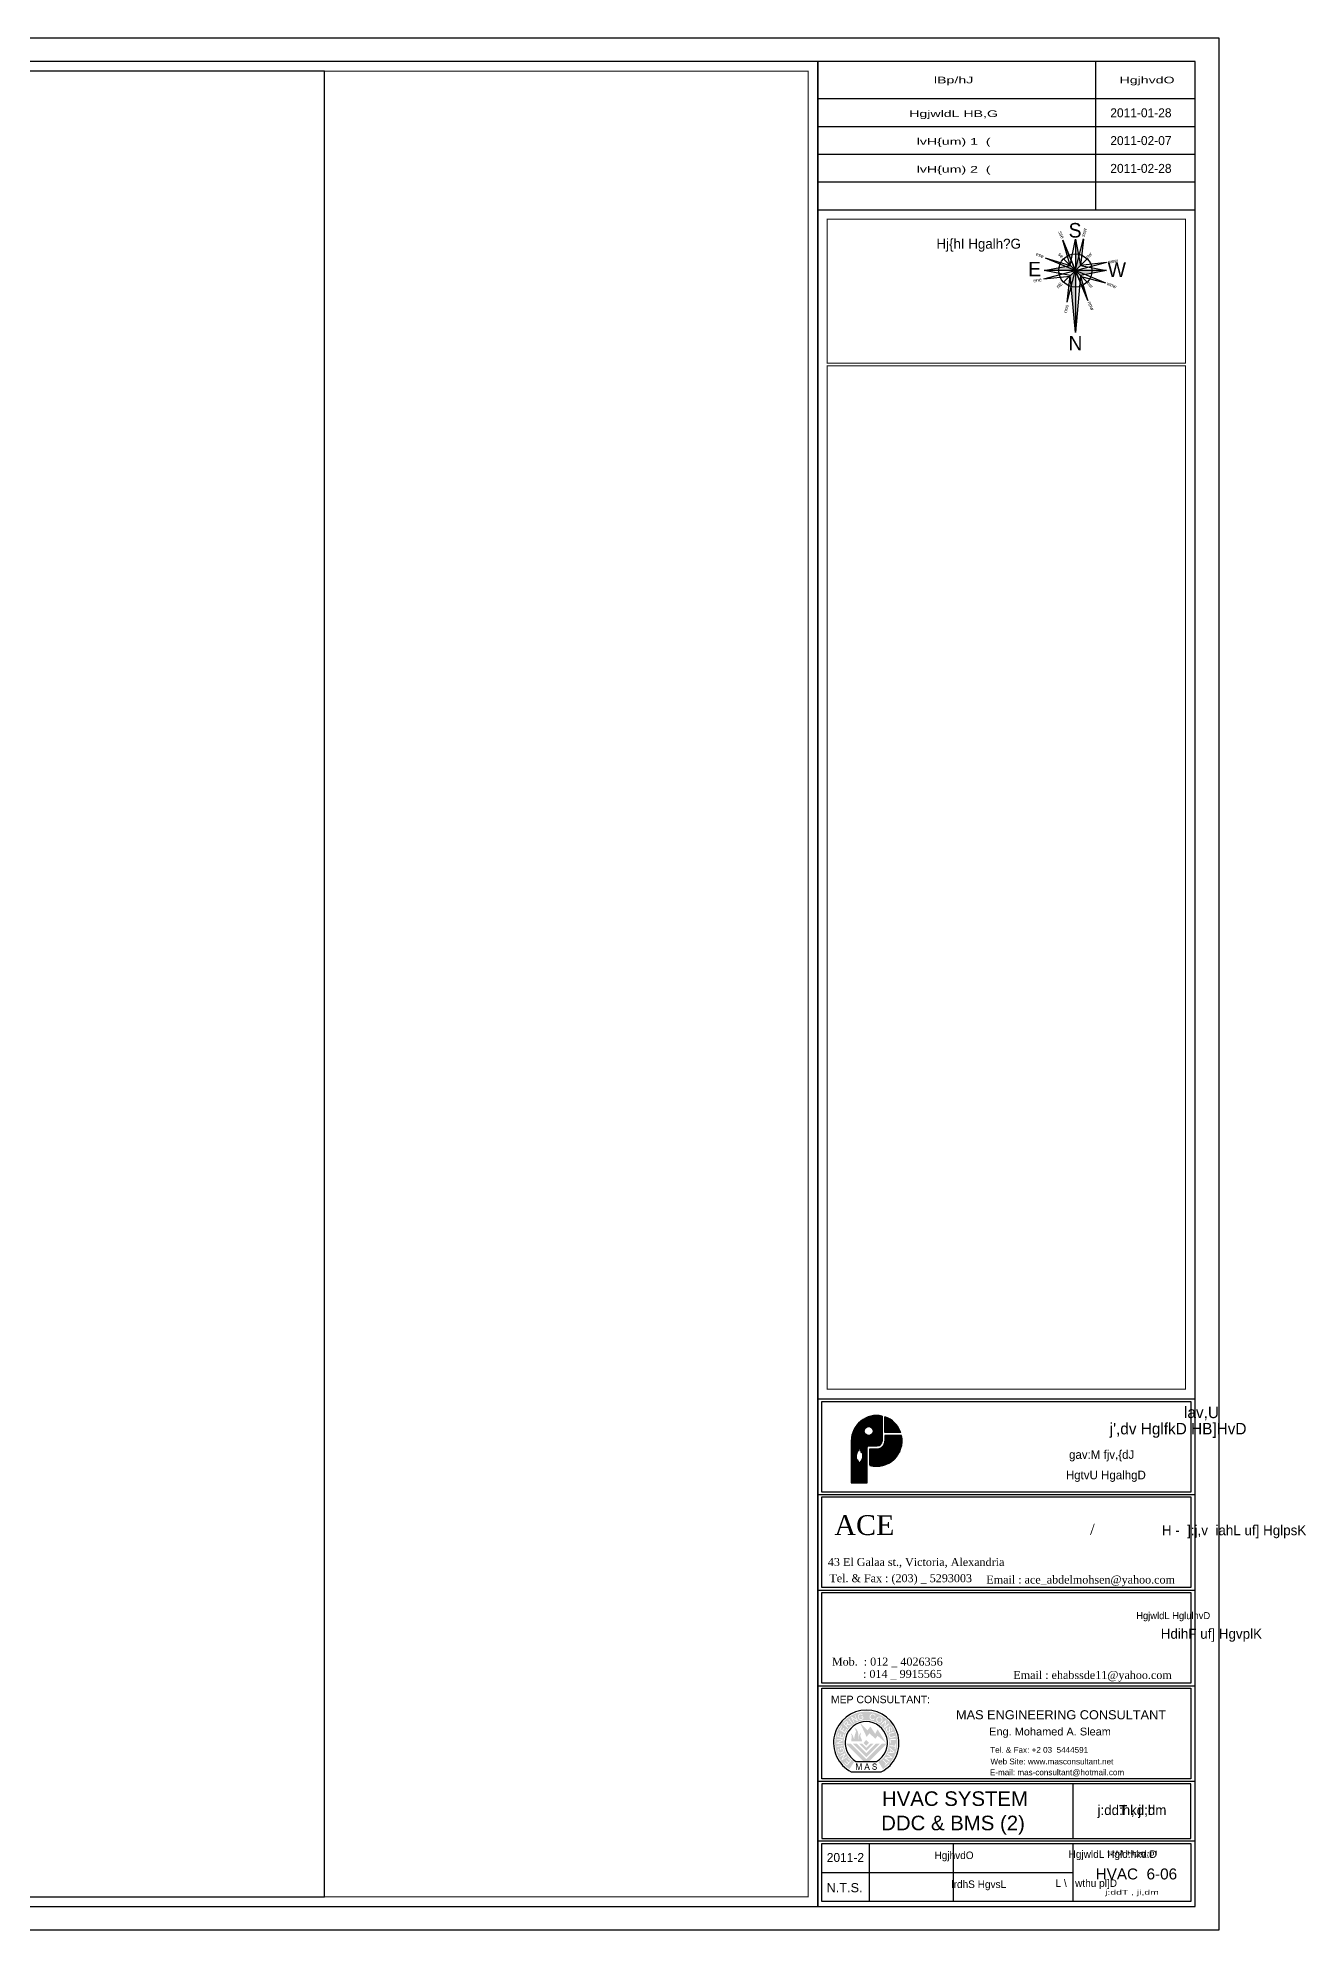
# Model space of a CAD drawing. Extents: x -730 to 2784, y 160 to 852.
# Drawn here: x -688.62 to -663.15, y 280.18 to 318.18 of the extents above; entities that cross this region are included whole.
import ezdxf
from ezdxf.enums import TextEntityAlignment as Align

# ---------------------------------------------------------------- set-up
doc = ezdxf.new("R2010")
doc.units = 0
doc.header["$MEASUREMENT"] = 0
for name, color, linetype in [('00-1-FRAME', 5, 'Continuous'), ('AREA', 30, 'Continuous'), ('ELEV3', 1, 'Continuous'), ('fram', 252, 'Continuous'), ('PATHS', 21, 'Continuous'), ('Text', 42, 'Continuous'), ('WALL', 4, 'Continuous')]:
    doc.layers.add(name, color=color, linetype=linetype)
doc.layers.add('P-SANR-PIPES', color=252, linetype='Continuous', lineweight=35)
doc.styles.add('ARABY', font='sosa.shx')
doc.styles.add('english', font='ARIAL.TTF')
doc.styles.get("Standard").update_dxf_attribs({"font": 'TIMES.TTF'})
doc.styles.add('style1', font='sosa.shx')

# ---------------------------------------------------------------- blocks, each defined once
blk = doc.blocks.new('A$C146F5EAA')
for points in [[(0.894, 0.229), (0.899, 0.229), (0.899, 0.068), (0.923, 0.068), (0.923, 0.28), (0.889, 0.28), (0.843, 0.132), (0.84, 0.121), (0.835, 0.106), (0.831, 0.106), (0.824, 0.13), (0.778, 0.28), (0.739, 0.28), (0.739, 0.068), (0.764, 0.068), (0.764, 0.229), (0.77, 0.229), (0.82, 0.068), (0.843, 0.068)], [(1.313, 0.208), (1.304, 0.227), (1.305, 0.234), (1.319, 0.252), (1.325, 0.254), (1.348, 0.257), (1.351, 0.257), (1.373, 0.252), (1.387, 0.239), (1.394, 0.218), (1.418, 0.22), (1.417, 0.23), (1.409, 0.253), (1.406, 0.256), (1.392, 0.271), (1.372, 0.279), (1.347, 0.282), (1.333, 0.281), (1.312, 0.275), (1.305, 0.272), (1.289, 0.256), (1.285, 0.249), (1.28, 0.225), (1.281, 0.216), (1.289, 0.195), (1.307, 0.18), (1.317, 0.175), (1.342, 0.167), (1.359, 0.163), (1.377, 0.157), (1.392, 0.147), (1.399, 0.128), (1.394, 0.11), (1.393, 0.109), (1.377, 0.097), (1.353, 0.093), (1.345, 0.093), (1.323, 0.099), (1.318, 0.101), (1.303, 0.117), (1.297, 0.14), (1.273, 0.138), (1.275, 0.123), (1.283, 0.101), (1.291, 0.091), (1.307, 0.078), (1.328, 0.071), (1.353, 0.068), (1.369, 0.069), (1.39, 0.076), (1.398, 0.081), (1.414, 0.097), (1.419, 0.106), (1.424, 0.13), (1.421, 0.148), (1.41, 0.167), (1.391, 0.181), (1.376, 0.187), (1.349, 0.194), (1.339, 0.196), (1.32, 0.203)]]:
    blk.add_hatch(color=251).paths.add_polyline_path(points)
h = blk.add_hatch(color=251)
h.paths.add_polyline_path([(1.114, 0.282), (1.086, 0.282), (1.011, 0.068), (1.038, 0.068), (1.06, 0.133), (1.141, 0.133), (1.164, 0.068), (1.194, 0.068)])
h.paths.add_polyline_path([(1.134, 0.156), (1.065, 0.156), (1.1, 0.252)], flags=16)
at = {"layer": 'P-SANR-PIPES'}
h = blk.add_hatch(color=251, dxfattribs=at)
h.paths.add_polyline_path([(0.673, 0.328, -3.427928), (1.477, 0.328), (1.628, 0.092, 3.427928), (0.523, 0.092)])
h.paths.add_polyline_path([(0.443, 0.214), (0.345, 0.304), (0.362, 0.321), (0.441, 0.249), (0.482, 0.293), (0.408, 0.361), (0.424, 0.379), (0.498, 0.311), (0.544, 0.361), (0.462, 0.437), (0.478, 0.454), (0.579, 0.362)], flags=16)
h.paths.add_polyline_path([(0.274, 0.389), (0.261, 0.411), (0.35, 0.579), (0.21, 0.496), (0.198, 0.516), (0.376, 0.622), (0.389, 0.6), (0.3, 0.431), (0.44, 0.514), (0.452, 0.494)], flags=16)
h.paths.add_polyline_path([(0.294, 0.635), (0.27, 0.622), (0.241, 0.615), (0.214, 0.613), (0.188, 0.618), (0.166, 0.629), (0.149, 0.647), (0.137, 0.669), (0.131, 0.697), (0.132, 0.718), (0.139, 0.737), (0.157, 0.756), (0.168, 0.763), (0.181, 0.745), (0.163, 0.729), (0.155, 0.709), (0.154, 0.706), (0.157, 0.685), (0.158, 0.681), (0.168, 0.66), (0.184, 0.646), (0.193, 0.642), (0.213, 0.637), (0.237, 0.639), (0.255, 0.644), (0.279, 0.655), (0.297, 0.669), (0.308, 0.686), (0.312, 0.698), (0.312, 0.72), (0.309, 0.733), (0.299, 0.753), (0.294, 0.758), (0.277, 0.774), (0.272, 0.777), (0.237, 0.765), (0.254, 0.714), (0.232, 0.706), (0.207, 0.78), (0.277, 0.804), (0.297, 0.791), (0.313, 0.775), (0.325, 0.758), (0.331, 0.743), (0.336, 0.72), (0.337, 0.696), (0.329, 0.672), (0.315, 0.652)], flags=16)
h.paths.add_polyline_path([(0.306, 0.854), (0.1, 0.83), (0.097, 0.854), (0.303, 0.878)], flags=16)
h.paths.add_polyline_path([(0.299, 0.917), (0.093, 0.929), (0.094, 0.955), (0.261, 1.045), (0.1, 1.054), (0.101, 1.077), (0.307, 1.066), (0.306, 1.04), (0.138, 0.95), (0.3, 0.941)], flags=16)
h.paths.add_polyline_path([(0.313, 1.105), (0.115, 1.164), (0.154, 1.295), (0.177, 1.288), (0.146, 1.181), (0.206, 1.163), (0.236, 1.263), (0.259, 1.256), (0.229, 1.156), (0.296, 1.137), (0.329, 1.247), (0.353, 1.24)], flags=16)
h.paths.add_polyline_path([(1.607, 0.393), (1.627, 0.412), (1.748, 0.288), (1.798, 0.336), (1.814, 0.32), (1.693, 0.202), (1.677, 0.219), (1.728, 0.268)], flags=16)
h.paths.add_polyline_path([(0.369, 1.282), (0.19, 1.386), (0.259, 1.504), (0.28, 1.492), (0.224, 1.396), (0.279, 1.364), (0.331, 1.454), (0.352, 1.442), (0.3, 1.352), (0.36, 1.317), (0.418, 1.417), (0.44, 1.404)], flags=16)
h.paths.add_polyline_path([(1.671, 0.452), (1.688, 0.477), (1.885, 0.487), (1.751, 0.574), (1.766, 0.598), (1.936, 0.487), (1.92, 0.462), (1.723, 0.451), (1.856, 0.365), (1.841, 0.341)], flags=16)
h.paths.add_polyline_path([(0.464, 1.437), (0.317, 1.583), (0.377, 1.642), (0.4, 1.662), (0.425, 1.668), (0.436, 1.666), (0.462, 1.653), (0.477, 1.632), (0.482, 1.613), (0.478, 1.592), (0.466, 1.572), (0.484, 1.576), (0.507, 1.574), (0.518, 1.571), (0.581, 1.554), (0.559, 1.532), (0.511, 1.545), (0.484, 1.551), (0.461, 1.553), (0.46, 1.553), (0.447, 1.549), (0.437, 1.54), (0.416, 1.519), (0.481, 1.454)], flags=16)
h.paths.add_polyline_path([(1.776, 0.614), (1.787, 0.646), (1.854, 0.65), (1.883, 0.737), (1.832, 0.78), (1.842, 0.809), (2.007, 0.665), (1.997, 0.635)], flags=16)
h.paths.add_polyline_path([(0.399, 1.536), (0.351, 1.584), (0.394, 1.627), (0.41, 1.639), (0.428, 1.642), (0.446, 1.632), (0.456, 1.615), (0.453, 1.595), (0.438, 1.574)], flags=0)
h.paths.add_polyline_path([(0.608, 1.577), (0.488, 1.738), (0.508, 1.752), (0.627, 1.591)], flags=16)
h.paths.add_polyline_path([(1.877, 0.652), (1.901, 0.723), (1.976, 0.658)], flags=0)
h.paths.add_polyline_path([(0.668, 1.618), (0.577, 1.804), (0.599, 1.815), (0.76, 1.713), (0.689, 1.858), (0.71, 1.869), (0.801, 1.683), (0.778, 1.672), (0.618, 1.775), (0.689, 1.629)], flags=16)
h.paths.add_polyline_path([(1.843, 0.854), (1.847, 0.883), (2.024, 0.862), (2.033, 0.933), (2.056, 0.931), (2.036, 0.757), (2.012, 0.76), (2.021, 0.832)], flags=16)
h.paths.add_polyline_path([(1.853, 0.94), (1.846, 1.077), (2.049, 1.088), (2.05, 1.058), (1.872, 1.049), (1.877, 0.942)], flags=16)
h.paths.add_polyline_path([(0.844, 1.728), (0.826, 1.744), (0.811, 1.767), (0.802, 1.793), (0.8, 1.823), (0.802, 1.852), (0.81, 1.874), (0.825, 1.895), (0.845, 1.909), (0.868, 1.917), (0.897, 1.92), (0.918, 1.916), (0.937, 1.904), (0.952, 1.885), (0.957, 1.874), (0.937, 1.863), (0.923, 1.883), (0.906, 1.894), (0.903, 1.895), (0.881, 1.896), (0.877, 1.895), (0.855, 1.888), (0.839, 1.875), (0.833, 1.867), (0.826, 1.847), (0.824, 1.823), (0.826, 1.805), (0.833, 1.779), (0.845, 1.759), (0.86, 1.746), (0.872, 1.74), (0.894, 1.737), (0.907, 1.738), (0.927, 1.745), (0.934, 1.749), (0.951, 1.763), (0.955, 1.768), (0.948, 1.805), (0.896, 1.795), (0.892, 1.818), (0.968, 1.833), (0.982, 1.76), (0.965, 1.742), (0.948, 1.728), (0.929, 1.719), (0.913, 1.715), (0.89, 1.713), (0.866, 1.716)], flags=16)
h.paths.add_polyline_path([(1.825, 1.16), (1.815, 1.187), (1.81, 1.216), (1.812, 1.241), (1.821, 1.261), (1.831, 1.273), (1.85, 1.284), (1.875, 1.293), (1.879, 1.294), (1.991, 1.325), (1.999, 1.297), (1.886, 1.267), (1.861, 1.257), (1.856, 1.254), (1.839, 1.237), (1.837, 1.228), (1.836, 1.203), (1.838, 1.196), (1.849, 1.169), (1.865, 1.154), (1.867, 1.154), (1.887, 1.15), (1.914, 1.155), (1.916, 1.155), (2.029, 1.186), (2.037, 1.158), (1.924, 1.128), (1.897, 1.122), (1.88, 1.122), (1.857, 1.128), (1.84, 1.141)], flags=16)
h.paths.add_polyline_path([(1.747, 1.34), (1.739, 1.355), (1.73, 1.382), (1.727, 1.406), (1.731, 1.428), (1.736, 1.44), (1.751, 1.457), (1.764, 1.465), (1.776, 1.442), (1.759, 1.425), (1.753, 1.403), (1.753, 1.398), (1.757, 1.373), (1.761, 1.365), (1.775, 1.341), (1.792, 1.33), (1.794, 1.329), (1.812, 1.331), (1.826, 1.346), (1.827, 1.364), (1.824, 1.386), (1.82, 1.405), (1.816, 1.433), (1.815, 1.446), (1.821, 1.47), (1.838, 1.49), (1.868, 1.495), (1.898, 1.481), (1.916, 1.458), (1.922, 1.444), (1.931, 1.417), (1.933, 1.393), (1.926, 1.371), (1.909, 1.352), (1.901, 1.347), (1.888, 1.371), (1.904, 1.385), (1.909, 1.405), (1.903, 1.43), (1.902, 1.433), (1.888, 1.456), (1.883, 1.461), (1.862, 1.468), (1.855, 1.467), (1.842, 1.45), (1.841, 1.441), (1.844, 1.418), (1.847, 1.407), (1.853, 1.377), (1.854, 1.359), (1.851, 1.334), (1.839, 1.315), (1.825, 1.307), (1.798, 1.301), (1.767, 1.316)], flags=16)
h.paths.add_polyline_path([(1.229, 1.727), (1.209, 1.741), (1.195, 1.758), (1.187, 1.778), (1.184, 1.792), (1.183, 1.815), (1.188, 1.841), (1.199, 1.869), (1.213, 1.888), (1.23, 1.902), (1.25, 1.911), (1.263, 1.915), (1.288, 1.915), (1.314, 1.911), (1.34, 1.899), (1.361, 1.883), (1.374, 1.859), (1.38, 1.83), (1.35, 1.832), (1.345, 1.856), (1.334, 1.875), (1.314, 1.887), (1.308, 1.889), (1.283, 1.894), (1.26, 1.89), (1.242, 1.879), (1.235, 1.871), (1.222, 1.85), (1.217, 1.837), (1.211, 1.81), (1.212, 1.787), (1.219, 1.768), (1.226, 1.759), (1.246, 1.744), (1.258, 1.738), (1.282, 1.735), (1.302, 1.739), (1.32, 1.751), (1.333, 1.767), (1.357, 1.752), (1.341, 1.733), (1.318, 1.716), (1.29, 1.711), (1.265, 1.713), (1.253, 1.716)], flags=16)
h.paths.add_polyline_path([(1.682, 1.441), (1.662, 1.462), (1.7, 1.656), (1.583, 1.548), (1.564, 1.568), (1.713, 1.706), (1.733, 1.684), (1.695, 1.491), (1.812, 1.599), (1.831, 1.578)], flags=16)
h.paths.add_polyline_path([(1.433, 1.648), (1.418, 1.667), (1.416, 1.671), (1.408, 1.693), (1.404, 1.718), (1.406, 1.746), (1.413, 1.768), (1.426, 1.792), (1.447, 1.809), (1.469, 1.819), (1.494, 1.824), (1.506, 1.824), (1.532, 1.821), (1.558, 1.812), (1.579, 1.797), (1.595, 1.778), (1.604, 1.754), (1.608, 1.727), (1.606, 1.698), (1.597, 1.672), (1.582, 1.651), (1.561, 1.634), (1.534, 1.624), (1.508, 1.62), (1.48, 1.623), (1.455, 1.632)], flags=16)
h.paths.add_polyline_path([(1.47, 1.651), (1.452, 1.666), (1.445, 1.674), (1.436, 1.695), (1.433, 1.72), (1.434, 1.735), (1.439, 1.759), (1.449, 1.777), (1.46, 1.787), (1.48, 1.798), (1.506, 1.802), (1.521, 1.8), (1.544, 1.792), (1.554, 1.786), (1.568, 1.77), (1.576, 1.748), (1.579, 1.723), (1.578, 1.71), (1.573, 1.686), (1.561, 1.667), (1.552, 1.658), (1.531, 1.647), (1.506, 1.643), (1.493, 1.644)], flags=0)
h = blk.add_hatch(color=1, dxfattribs=at)
h.paths.add_polyline_path([(1.213, 1.492), (1.114, 1.369), (0.868, 1.62), (1.087, 1.155), (1.181, 1.271), (1.372, 1.092), (1.45, 1.188), (1.733, 0.949), (1.448, 1.402), (1.371, 1.255)])
edge = h.paths.add_edge_path()
edge.add_ellipse((0.703, 0.994), major_axis=(0, 0.255), ratio=0.9, start_angle=273.35819, end_angle=306.66719)
edge.add_ellipse((1.012, 1.21), major_axis=(0, 0.153), ratio=0.9, start_angle=52.21433, end_angle=114.64389, ccw=False)
edge.add_ellipse((1.074, 1.094), major_axis=(0, 0.282), ratio=0.9, start_angle=42.16081, end_angle=85.55703)
edge.add_line((0.821, 1.116), (0.821, 1.066))
edge.add_line((0.821, 1.066), (0.813, 1.095))
edge.add_line((0.813, 1.095), (0.813, 1.234))
edge.add_ellipse((0.584, 1.234), major_axis=(0, 0.255), ratio=0.9, start_angle=270, end_angle=336.74067)
edge.add_ellipse((0.511, 1.276), major_axis=(0, 0.264), ratio=0.9, start_angle=291.48798, end_angle=316.58504, ccw=False)
edge.add_ellipse((0.697, 1.357), major_axis=(0, 0.0425), ratio=0.9, start_angle=268.94648, end_angle=291.48798, ccw=False)
edge.add_ellipse((0.463, 1.362), major_axis=(0, 0.302), ratio=0.9, start_angle=244.21325, end_angle=268.94648, ccw=False)
edge.add_ellipse((0.966, 1.099), major_axis=(0, 0.316), ratio=0.9, start_angle=65.31175, end_angle=96.45622)
edge.add_ellipse((0.804, 1.169), major_axis=(0, 0.17), ratio=0.9, start_angle=107.88661, end_angle=128.23416, ccw=False)
edge.add_ellipse((0.404, 1.055), major_axis=(0, 0.289), ratio=0.9, start_angle=282.20094, end_angle=319.61348)
edge.add_ellipse((0.335, 1.157), major_axis=(0, 0.289), ratio=0.9, start_angle=256.39006, end_angle=294.12631, ccw=False)
edge.add_ellipse((0.865, 1.015), major_axis=(0, 0.316), ratio=0.9, start_angle=76.39006, end_angle=91.13883)
edge.add_line((0.58, 1.009), (0.932, 1.009))
h = blk.add_hatch(color=136, dxfattribs=at)
h.paths.add_polyline_path([(1.167, 0.958), (1.075, 1.05), (0.984, 0.958), (1.075, 0.867)])
h.paths.add_polyline_path([(1.32, 0.936), (1.215, 0.936), (1.075, 0.796), (0.935, 0.936), (0.831, 0.936), (1.075, 0.692)], flags=16)
h.paths.add_polyline_path([(1.521, 0.936), (1.394, 0.936), (1.075, 0.617), (0.757, 0.936), (0.629, 0.936), (1.075, 0.49)], flags=17)
h.paths.add_polyline_path([(1.757, 0.936), (1.593, 0.936), (1.075, 0.419), (0.558, 0.936), (0.393, 0.936), (0.98, 0.349), (1.17, 0.349)])
at = {"color": 7, "lineweight": 25}
for p, q in [((0.736, 0.349), (1.414, 0.349)), ((0.583, 0), (1.568, 0))]:
    blk.add_line(p, q, dxfattribs=at)
for radius, start, end in [(1.077, 297.20834, 242.79166), (0.697, 299.09436, 240.90564)]:
    blk.add_arc((1.075, 0.958), radius, start, end, dxfattribs=at)
blk = doc.blocks.new('A$C4B4E3A78')
at = {"layer": 'PATHS'}
h = blk.add_hatch(color=256, dxfattribs=at)
h.paths.add_polyline_path([(-0.334, 0, -0.044061), (-0.329, 0.059), (-0.626, 0)])
h.paths.add_polyline_path([(0, 0), (-0.103, 0.103), (-0.329, 0.059, 0.044061), (-0.334, 0)])
h.paths.add_polyline_path([(0, 0.334, -0.044061), (0.059, 0.329), (0, 0.626)])
h.paths.add_polyline_path([(0, 0), (0.103, 0.103), (0.059, 0.329, 0.044061), (0, 0.334)])
h.paths.add_polyline_path([(0.334, 0, -0.044061), (0.329, -0.059), (0.626, 0)])
h.paths.add_polyline_path([(0, 0), (0.103, -0.103), (0.329, -0.059, 0.044061), (0.334, 0)])
h.paths.add_polyline_path([(0, -0.334, -0.063049), (-0.083, -0.324), (0, -1.249)])
h.paths.add_polyline_path([(-0.083, -0.324, 0.063049), (0, -0.334), (0, 0), (-0.103, -0.103)])
at = {"layer": 'AREA', "linetype": 'ByBlock'}
for p, q in [((-0.103, 0.103), (-0.251, 0.606)), ((0.163, 0.628), (0.103, 0.103)), ((-0.606, 0.251), (-0.103, 0.103)), ((0.628, 0.163), (0.103, 0.103)), ((-0.635, -0.165), (-0.102, -0.117)), ((-0.165, -0.635), (-0.103, -0.103)), ((0.118, -0.118), (0.606, -0.251))]:
    blk.add_line(p, q, dxfattribs=at)
at = {"layer": 'PATHS', "color": 2}
for p, q in [((-0.251, 0.606), (0.251, -0.606)), ((0.251, -0.606), (-0.251, 0.606)), ((-0.165, -0.635), (0.165, 0.635)), ((-0.635, -0.165), (0.635, 0.165)), ((-0.606, 0.251), (0.606, -0.251)), ((0.249, -0.6), (0.103, -0.103))]:
    blk.add_line(p, q, dxfattribs=at)
at = {"layer": 'PATHS'}
for p, q in [((-0.103, 0.103), (0, 0.626)), ((0, 0.626), (0, -1.249)), ((0, 0.626), (0.103, 0.103)), ((-0.626, 0), (-0.103, 0.103)), ((0, 0), (-0.236, 0.236)), ((0, 0), (0.236, 0.236)), ((0.103, 0.103), (0.626, 0)), ((0.626, 0), (-0.626, 0)), ((-0.103, -0.103), (-0.626, 0)), ((0, 0), (-0.236, -0.236)), ((0, -1.249), (-0.103, -0.103)), ((0, 0), (0.236, -0.236)), ((0.103, -0.103), (0, -1.249)), ((0.626, 0), (0.103, -0.103))]:
    blk.add_line(p, q, dxfattribs=at)
blk.add_circle((0, 0), 0.334, dxfattribs=at)
at = {"layer": 'PATHS', "color": 2, "char_height": 0.0729, "width": 0.15156}
for s, insert, attachment_point, rotation in [('{\\fAlgerian|b0|i0|c0|p82;sse}', (-0.276, 0.804), 1, 292.5), ('{\\fAlgerian|b0|i0|c0|p82;ssw}', (0.117, 0.687), 1, 75.4238), ('{\\fAlgerian|b0|i0|c0|p82;ese}', (-0.775, 0.372), 1, 337.5), ('{\\fAlgerian|b0|i0|c0|p82;wsw}', (0.665, 0.136), 7, 8.5552), ('{\\fAlgerian|b0|i0|c0|p82;ene}', (-0.839, -0.242), 7, 8.5552), ('{\\fAlgerian|b0|i0|c0|p82;wnw}', (0.651, -0.219), 1, 337.5), ('{\\fAlgerian|b0|i0|c0|p82;nne}', (-0.242, -0.84), 1, 75.4238), ('{\\fAlgerian|b0|i0|c0|p82;nnw}', (0.311, -0.611), 1, 292.5)]:
    blk.add_mtext(s, dxfattribs=dict(at, insert=insert, attachment_point=attachment_point, rotation=rotation))
at = {"layer": 'PATHS', "char_height": 0.2916, "width": 0.60625, "attachment_point": 1}
for s, insert in [('{\\fAlgerian|b0|i0|c0|p82;S}', (-0.136, 0.953)), ('{\\fAlgerian|b0|i0|c0|p82;E}', (-0.949, 0.173)), ('{\\fAlgerian|b0|i0|c0|p82;W}', (0.648, 0.162)), ('{\\fAlgerian|b0|i0|c0|p82;N}', (-0.14, -1.313))]:
    blk.add_mtext(s, dxfattribs=dict(at, insert=insert))
at = {"layer": 'PATHS', "color": 5, "char_height": 0.0729, "width": 0.15156, "attachment_point": 1}
for s, insert, rotation in [('{\\fAlgerian|b0|i0|c0|p82;se}', (-0.307, 0.367), 315), ('{\\fAlgerian|b0|i0|c0|p82;sw}', (0.202, 0.284), 45), ('{\\fAlgerian|b0|i0|c0|p82;nE}', (-0.39, -0.315), 45), ('{\\fAlgerian|b0|i0|c0|p82;nw}', (0.276, -0.217), 315)]:
    blk.add_mtext(s, dxfattribs=dict(at, insert=insert, rotation=rotation))

msp = doc.modelspace()

# ---------------------------------------------------------------- hatches: boundary and pattern name
at = {"layer": 'ELEV3', "linetype": 'Continuous'}
h = msp.add_hatch(dxfattribs=at)
h.set_pattern_fill('ANSI31', color=256, scale=0.0768, style=0)
h.set_pattern_definition([(45, (-890.07855, 145.770295), (-0.0067882251, 0.0067882251), [])])
h.paths.add_polyline_path([(-671.611, 290.485), (-671.611, 290.171), (-671.294, 290.171, 0.229971)])
h.paths.add_polyline_path([(-671.277, 290.111), (-671.611, 290.111), (-671.611, 289.998), (-671.265, 289.998, 0.056005)])
h.paths.add_polyline_path([(-671.265, 289.998), (-671.611, 289.998), (-671.611, 289.824), (-671.428, 289.628, 0.206198)])
h.paths.add_polyline_path([(-671.611, 289.998), (-671.611, 289.998, -0.215736), (-671.665, 289.88), (-671.611, 289.824)])
h.paths.add_polyline_path([(-671.665, 289.88, -0.182196), (-671.768, 289.842), (-671.912, 289.842), (-671.912, 289.51, 0.260658), (-671.428, 289.628)])
h.paths.add_polyline_path([(-671.668, 290.5, 0.247453), (-672.126, 290.372), (-672.009, 290.248, -0.734653), (-671.846, 290.197, -0.262539), (-671.889, 290.12), (-671.703, 289.921, 0.220587), (-671.668, 289.998)])
h.paths.add_polyline_path([(-671.889, 290.12, -0.584109), (-672.025, 290.197, -0.152968), (-672.009, 290.248), (-672.126, 290.372, 0.206183), (-672.286, 290.001), (-672.286, 289.705), (-672.192, 289.7), (-672.192, 289.715), (-672.191, 289.715), (-672.188, 289.716), (-672.188, 289.724), (-672.187, 289.727), (-672.183, 289.729), (-672.183, 289.738), (-672.182, 289.744), (-672.177, 289.746), (-672.175, 289.751), (-672.175, 289.758), (-672.173, 289.764), (-672.17, 289.766), (-672.17, 289.82), (-672.158, 289.82), (-672.152, 289.816), (-672.148, 289.809), (-672.143, 289.804), (-672.141, 289.797), (-672.133, 289.804), (-672.131, 289.809), (-672.134, 289.814), (-672.139, 289.82), (-672.136, 289.822), (-672.133, 289.825), (-672.135, 289.826), (-672.136, 289.833), (-672.132, 289.837), (-672.132, 289.848), (-672.137, 289.853), (-672.137, 289.882), (-672.125, 289.882), (-672.109, 289.868), (-672.111, 289.857), (-672.106, 289.854), (-672.101, 289.849), (-672.1, 289.834), (-672.097, 289.833), (-672.097, 289.814), (-672.095, 289.816), (-672.092, 289.809), (-672.092, 289.803), (-672.088, 289.8), (-672.088, 289.766), (-672.084, 289.765), (-672.08, 289.766), (-672.077, 289.772), (-672.072, 289.773), (-672.068, 289.769), (-672.064, 289.766), (-672.064, 289.76), (-672.06, 289.757), (-672.06, 289.746), (-672.055, 289.745), (-672.055, 289.694), (-671.968, 289.69), (-671.968, 289.873, -0.414214), (-671.943, 289.898), (-671.768, 289.898, 0.177416), (-671.703, 289.921)])
h.paths.add_polyline_path([(-671.968, 289.69), (-672.055, 289.694), (-672.055, 289.667), (-672.06, 289.647), (-672.072, 289.623), (-672.083, 289.606), (-672.093, 289.592), (-672.099, 289.58), (-672.107, 289.569), (-672.114, 289.554), (-672.129, 289.553), (-672.131, 289.56), (-672.136, 289.562), (-672.138, 289.572), (-672.141, 289.574), (-672.145, 289.583), (-672.15, 289.584), (-672.151, 289.594), (-672.156, 289.595), (-672.157, 289.603), (-672.172, 289.618), (-672.173, 289.625), (-672.18, 289.629), (-672.181, 289.634), (-672.184, 289.636), (-672.185, 289.641), (-672.187, 289.644), (-672.188, 289.648), (-672.192, 289.649), (-672.192, 289.7), (-672.286, 289.705), (-672.286, 289.158), (-671.968, 289.158)])

# ---------------------------------------------------------------- linework, layer by layer
msp.add_lwpolyline([(-719.527, 280.844), (-682.864, 280.844), (-682.864, 317.506), (-719.527, 317.506)], close=True)
at = {"layer": '00-1-FRAME'}
msp.add_line((-672.926, 283.164), (-665.384, 283.164), dxfattribs=at)
at = {"layer": 'fram'}
for p, q in [((-665.384, 317.698), (-729.43, 317.698)), ((-672.961, 317.698), (-672.961, 280.652)), ((-667.381, 317.698), (-667.381, 314.723)), ((-665.384, 280.652), (-665.384, 317.698)), ((-672.961, 316.954), (-665.384, 316.954)), ((-672.961, 316.396), (-665.384, 316.396)), ((-672.961, 315.839), (-665.384, 315.839)), ((-672.961, 315.281), (-665.384, 315.281)), ((-672.961, 314.723), (-665.384, 314.723)), ((-672.961, 290.844), (-665.384, 290.844)), ((-672.961, 288.924), (-665.384, 288.924)), ((-672.961, 287.004), (-665.384, 287.004)), ((-672.961, 285.084), (-665.384, 285.084)), ((-672.961, 283.164), (-665.384, 283.164)), ((-672.961, 281.969), (-665.384, 281.969)), ((-729.43, 280.652), (-665.384, 280.652))]:
    msp.add_line(p, q, dxfattribs=at)
at = {"layer": 'fram', "color": 5}
for p, q in [((-672.876, 290.794), (-665.469, 290.794)), ((-672.876, 288.974), (-672.876, 290.794)), ((-665.469, 290.794), (-665.469, 288.974)), ((-665.469, 288.974), (-672.876, 288.974)), ((-672.876, 288.874), (-665.469, 288.874)), ((-672.876, 287.054), (-672.876, 288.874)), ((-665.469, 288.874), (-665.469, 287.054)), ((-665.469, 287.054), (-672.876, 287.054)), ((-672.876, 286.954), (-665.469, 286.954)), ((-672.876, 285.134), (-672.876, 286.954)), ((-665.469, 286.954), (-665.469, 285.134)), ((-665.469, 285.134), (-672.876, 285.134)), ((-672.876, 285.034), (-665.469, 285.034)), ((-672.876, 283.214), (-672.876, 285.034)), ((-665.469, 285.034), (-665.469, 283.214)), ((-665.469, 283.214), (-672.876, 283.214)), ((-672.876, 283.114), (-672.876, 282.019)), ((-665.469, 283.114), (-672.876, 283.114)), ((-667.833, 282.019), (-667.833, 283.114)), ((-665.469, 282.019), (-665.469, 283.114)), ((-672.876, 282.019), (-665.469, 282.019)), ((-672.876, 281.914), (-665.469, 281.914)), ((-672.876, 280.752), (-672.876, 281.914)), ((-671.921, 280.752), (-671.921, 281.914)), ((-670.234, 280.752), (-670.234, 281.914)), ((-667.833, 280.752), (-667.833, 281.914)), ((-665.469, 281.914), (-665.469, 280.752)), ((-672.876, 281.333), (-667.833, 281.333)), ((-665.469, 280.752), (-672.876, 280.752))]:
    msp.add_line(p, q, dxfattribs=at)
at = {"layer": 'fram'}
for points in [[(-729.907, 318.175), (-664.907, 318.175), (-664.907, 280.175), (-729.907, 280.175)], [(-672.961, 317.698), (-729.43, 317.698), (-729.43, 280.652), (-672.961, 280.652)]]:
    msp.add_lwpolyline(points, close=True, dxfattribs=at)
at = {"layer": 'WALL', "linetype": 'Continuous'}
for p, q in [((-671.668, 290.5), (-671.668, 289.998)), ((-671.611, 290.171), (-671.611, 290.485)), ((-672.286, 290.001), (-672.286, 289.158)), ((-671.294, 290.171), (-671.611, 290.171)), ((-671.611, 290.111), (-671.611, 289.998)), ((-671.277, 290.111), (-671.611, 290.111)), ((-671.968, 289.158), (-671.968, 289.873)), ((-671.943, 289.898), (-671.768, 289.898)), ((-671.912, 289.842), (-671.768, 289.842)), ((-671.912, 289.51), (-671.912, 289.842)), ((-672.286, 289.158), (-671.968, 289.158))]:
    msp.add_line(p, q, dxfattribs=at)
at = {"layer": 'WALL', "color": 252, "linetype": 'Continuous'}
msp.add_lwpolyline([(-673.153, 317.506, 0.0192, 0.0192, 0), (-729.238, 317.506, 0.0192, 0.0192, 0), (-729.238, 280.844, 0.0192, 0.0192, 0), (-673.153, 280.844, 0.0192, 0.0192, 0)], format="xyseb", close=True, dxfattribs=at)
msp.add_lwpolyline([(-673.153, 317.506, 0.0192, 0.0192, 0), (-729.238, 317.506, 0.0192, 0.0192, 0), (-729.238, 280.844, 0.0192, 0.0192, 0), (-673.153, 280.844, 0.0192, 0.0192, 0)], format="xyseb", close=True, dxfattribs=at)
at = {"layer": 'WALL', "linetype": 'Continuous'}
msp.add_lwpolyline([(-673.153, 317.506, 0.0192, 0.0192, 0), (-729.238, 317.506, 0.0192, 0.0192, 0), (-729.238, 280.844, 0.0192, 0.0192, 0), (-673.153, 280.844, 0.0192, 0.0192, 0)], format="xyseb", close=True, dxfattribs=at)
at = {"layer": 'WALL', "linetype": 'Continuous', "const_width": 0.02}
for points in [[(-665.576, 314.531), (-672.769, 314.531), (-672.769, 311.643), (-665.576, 311.643)], [(-665.576, 311.586), (-672.769, 311.586), (-672.769, 291.036), (-665.576, 291.036)]]:
    msp.add_lwpolyline(points, close=True, dxfattribs=at)
at = {"layer": 'WALL', "linetype": 'Continuous'}
msp.add_lwpolyline([(-672.114, 289.554), (-672.107, 289.569), (-672.099, 289.58), (-672.093, 289.592), (-672.083, 289.606), (-672.072, 289.623), (-672.06, 289.647), (-672.055, 289.667), (-672.055, 289.745), (-672.06, 289.746), (-672.06, 289.757), (-672.064, 289.76), (-672.064, 289.766), (-672.068, 289.769), (-672.072, 289.773), (-672.077, 289.772), (-672.08, 289.766), (-672.084, 289.765), (-672.088, 289.766), (-672.088, 289.8), (-672.092, 289.803), (-672.092, 289.809), (-672.095, 289.816), (-672.097, 289.814), (-672.097, 289.833), (-672.1, 289.834), (-672.101, 289.849), (-672.106, 289.854), (-672.111, 289.857), (-672.109, 289.868), (-672.125, 289.882), (-672.136, 289.882), (-672.137, 289.881), (-672.137, 289.853), (-672.132, 289.848), (-672.132, 289.837), (-672.136, 289.833), (-672.135, 289.826), (-672.133, 289.825), (-672.136, 289.822), (-672.139, 289.82), (-672.134, 289.814), (-672.131, 289.809), (-672.133, 289.804), (-672.141, 289.797), (-672.143, 289.804), (-672.148, 289.809), (-672.152, 289.816), (-672.158, 289.82), (-672.17, 289.82), (-672.17, 289.766), (-672.173, 289.764), (-672.175, 289.758), (-672.175, 289.751), (-672.177, 289.746), (-672.182, 289.744), (-672.183, 289.738), (-672.183, 289.729), (-672.187, 289.727), (-672.188, 289.724), (-672.188, 289.716), (-672.191, 289.715), (-672.192, 289.715), (-672.192, 289.649), (-672.188, 289.648), (-672.187, 289.644), (-672.185, 289.641), (-672.184, 289.636), (-672.181, 289.634), (-672.18, 289.629), (-672.173, 289.625), (-672.172, 289.618), (-672.157, 289.603), (-672.156, 289.595), (-672.151, 289.594), (-672.15, 289.584), (-672.145, 289.583), (-672.141, 289.574), (-672.138, 289.572), (-672.136, 289.562), (-672.131, 289.56), (-672.129, 289.553)], close=True, dxfattribs=at)
msp.add_circle((-671.936, 290.197), 0.0898, dxfattribs=at)
for centre, radius, start, end in [((-671.776, 290.001), 0.51, 77.8041, 180), ((-671.776, 290.001), 0.51, 19.4392, 71.244), ((-671.776, 290.001), 0.51, 254.5327, 12.3968), ((-671.768, 289.998), 0.0998, 270, 0), ((-671.768, 289.998), 0.156, 270, 0), ((-671.943, 289.873), 0.025, 90, 180)]:
    msp.add_arc(centre, radius, start, end, dxfattribs=at)

# ---------------------------------------------------------------- block references
at = {"layer": 'PATHS', "linetype": 'Continuous'}
msp.add_blockref('A$C4B4E3A78', (-667.787, 313.504), dxfattribs=at)
at = {"layer": 'Text', "xscale": 0.6102990404071988, "yscale": 0.6102990404070852, "zscale": 0.6102990404071856}
msp.add_blockref('A$C146F5EAA', (-672.642, 283.352), dxfattribs=at)

# ---------------------------------------------------------------- texts
at = {"layer": 'Text', "style": 'ARABY', "width": 1.591542}
for s, height, p in [('lBp/hJ', 0.1334, (-670.232, 317.395)), ('HgjhvdO', 0.1334, (-666.347, 317.395)), ('tzM Hgg,pI', 0.0979, (-666.642, 281.773)), ('j:ddT , ji,dm', 0.09788, (-666.65, 280.984))]:
    msp.add_text(s, height=height, dxfattribs=at).set_placement(p, align=Align.TOP_CENTER)
at = {"layer": 'Text', "color": 5, "style": 'ARABY', "width": 1.591542}
for s, p in [('HgjwldL HB,G', (-670.232, 316.719)), ('lvH{um) 1  (', (-670.232, 316.161)), ('lvH{um) 2  (', (-670.232, 315.603))]:
    msp.add_text(s, height=0.1334, dxfattribs=at).set_placement(p, align=Align.TOP_CENTER)
at = {"layer": 'Text', "color": 5, "style": 'style1'}
for s, p in [('2011-01-28', (-667.085, 316.58)), ('2011-02-07', (-667.085, 316.022)), ('2011-02-28', (-667.085, 315.464))]:
    msp.add_text(s, height=0.1797, dxfattribs=at).set_placement(p)
at = {"layer": 'Text'}
for s, height, style, p in [('Hj{hI Hgalh?G', 0.2, 'style1', (-670.576, 313.941)), ('MEP CONSULTANT:', 0.15, 'english', (-672.695, 284.733)), ('MAS ENGINEERING CONSULTANT', 0.183, 'english', (-670.184, 284.409)), ('HVAC SYSTEM ', 0.2928, 'english', (-671.67, 282.67)), (' DDC & BMS (2)', 0.2928, 'english', (-671.8, 282.181)), ('2011-2', 0.1797, 'style1', (-672.779, 281.545)), ('HgjhvdO', 0.151, 'style1', (-670.616, 281.603)), ('HgjwldL Hgld:hkd:D', 0.15101, 'style1', (-667.923, 281.627)), ('L \\   wthu pl]D', 0.15101, 'style1', (-668.185, 281.044)), ('HVAC  6-06', 0.2196, 'english', (-667.38, 281.194)), ('N.T.S.', 0.183, 'english', (-672.784, 280.937)), ('lrdhS HgvsL', 0.15101, 'style1', (-670.276, 281.022))]:
    msp.add_text(s, height=height, dxfattribs=dict(at, style=style)).set_placement(p)
at = {"layer": 'Text', "linetype": 'ByBlock', "style": 'ARABY'}
for s, height, p in [('lav,U', 0.2304, (-665.605, 290.458, 0.887)), ("j',dv HglfkD HB]HvD", 0.2304, (-667.097, 290.131, 0.887)), ('gav:M fjv,{dJ', 0.1728, (-667.914, 289.64, 0.666)), ('HgtvU HgalhgD', 0.1728, (-667.977, 289.229, 0.666)), ('H -  ]:j,v  iahL uf] HglpsK', 0.20117, (-666.05, 288.106, 0.391)), ('HgjwldL HglulhvD', 0.14082, (-666.565, 286.421, 0.274)), ('HdihF uf] HgvplK', 0.20117, (-666.072, 286.027, 0.391))]:
    msp.add_text(s, height=height, dxfattribs=at).set_placement(p)
at = {"layer": 'Text'}
for s, height, p in [('ACE', 0.3986, (-672.626, 288.11)), ('/', 0.219, (-667.491, 288.115)), ('43 El Galaa st., Victoria, Alexandria', 0.16067, (-672.757, 287.488)), ('Tel. & Fax : (203) _ 5293003', 0.16067, (-672.727, 287.163)), ('Email : ace_abdelmohsen@yahoo.com', 0.16067, (-669.575, 287.135)), ('Mob.  : 012 _ 4026356', 0.16067, (-672.676, 285.488)), ('  : 014 _ 9915565', 0.16067, (-672.172, 285.241)), ('Email : ehabssde11@yahoo.com', 0.16067, (-669.033, 285.219))]:
    msp.add_text(s, height=height, dxfattribs=at).set_placement(p)
at = {"layer": 'Text', "style": 'english'}
for s, height, p in [('Eng. Mohamed A. Sleam', 0.1574, (-668.296, 284.085)), ('Tel. & Fax: +2 03  5444591', 0.11647, (-668.514, 283.737)), ('Web Site: www.masconsultant.net ', 0.11647, (-668.235, 283.504)), (' E-mail: mas-consultant@hotmail.com', 0.11647, (-668.178, 283.286))]:
    msp.add_text(s, height=height, dxfattribs=at).set_placement(p, align=Align.CENTER)
at = {"layer": 'Text', "style": 'style1'}
for s in ['j:ddT , ji,dm', 'ld:hkd:h']:
    msp.add_text(s, height=0.2, dxfattribs=at).set_placement((-666.65, 282.687), align=Align.TOP_CENTER)

doc.saveas('drawing.dxf')
